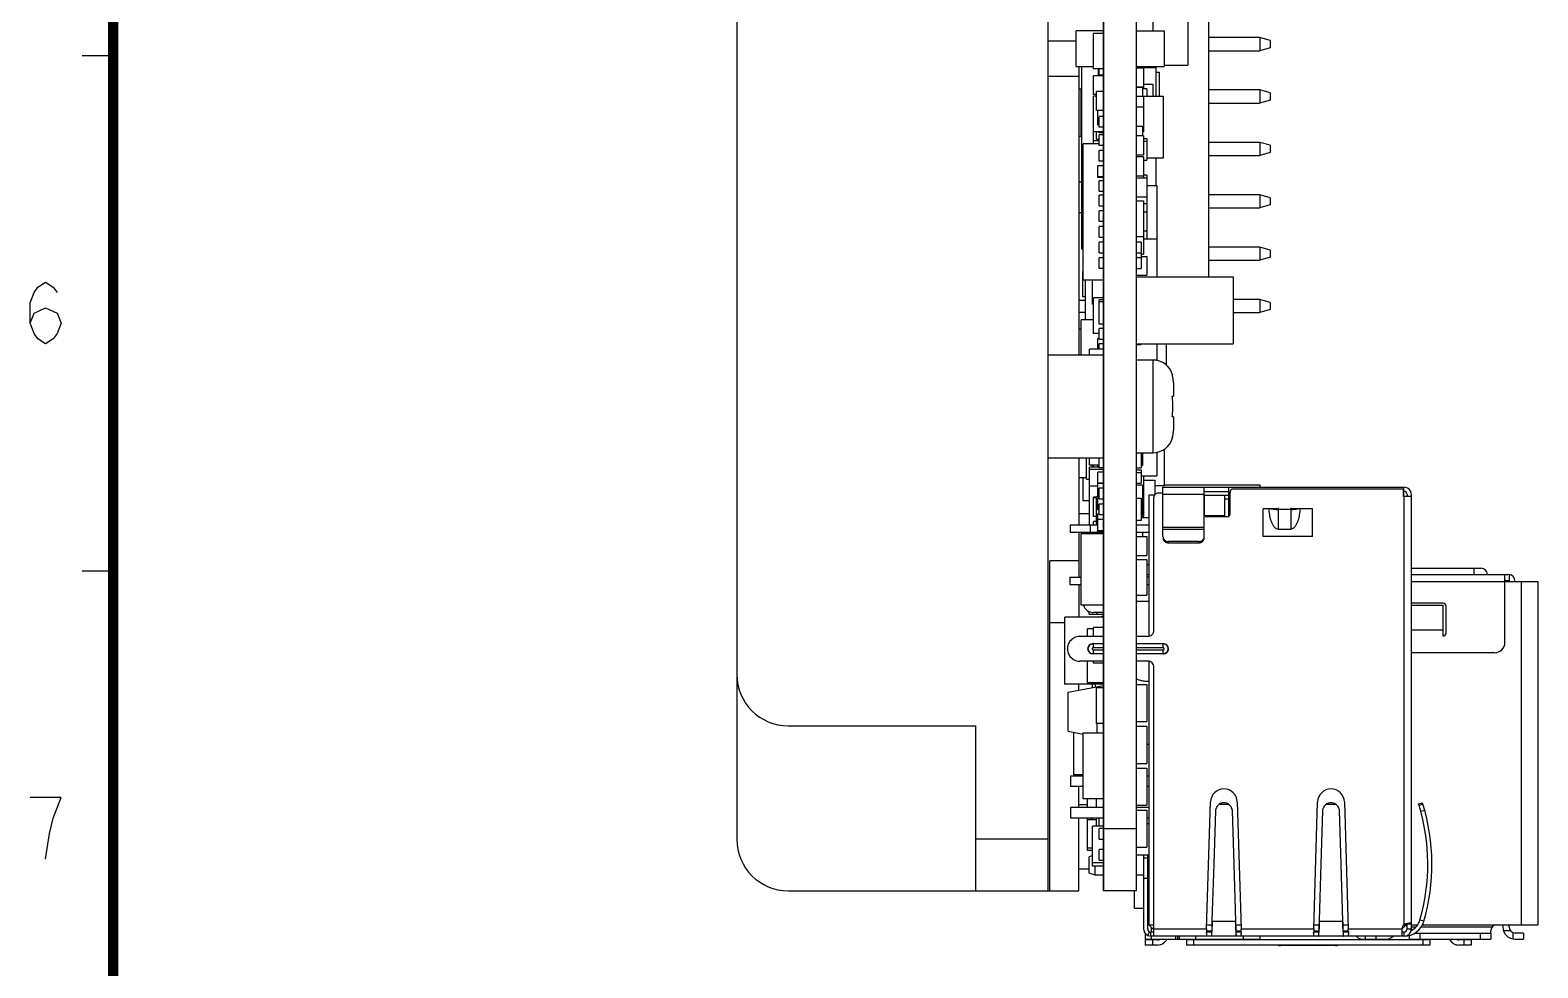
# Model space of a CAD drawing. Header units: millimetres. Extents: x 15 to 418, y 12 to 300.
# Drawn here: x 18 to 91.2, y 123.7 to 169.2 of the extents above; entities that cross this region are included whole.
import ezdxf

# ---------------------------------------------------------------- set-up
doc = ezdxf.new("R2010")
doc.units = ezdxf.units.MM
doc.header["$LTSCALE"] = 23.1
doc.layers.get('0').update_dxf_attribs({"linetype": 'CONTINUOUS'})

msp = doc.modelspace()

# ---------------------------------------------------------------- linework, layer by layer
at = {"color": 7, "linetype": 'Continuous'}
for p, q in [((70.082, 127.47), (70.082, 212.47)), ((70.103, 127.47), (70.103, 212.47)), ((52.282, 209.97), (52.282, 129.97)), ((71.682, 127.47), (71.682, 196.22)), ((67.382, 193.97), (67.382, 127.47)), ((75.182, 190.878), (75.182, 157.255)), ((72.482, 170.66), (72.482, 169.193)), ((74.182, 170.413), (74.182, 167.517)), ((68.753, 167.466), (68.753, 169.193)), ((70.082, 169.193), (68.753, 169.193)), ((71.682, 169.193), (73.032, 169.193)), ((73.032, 169.193), (73.032, 167.466)), ((67.382, 168.713), (68.753, 168.713)), ((69.603, 167.339), (69.603, 169.066)), ((70.082, 169.066), (69.603, 169.066)), ((77.682, 168.86), (75.182, 168.86)), ((78.182, 168.716), (77.682, 168.86)), ((77.682, 168.86), (77.682, 168.22)), ((78.182, 168.363), (77.682, 168.22)), ((78.182, 168.716), (78.182, 168.363)), ((20.5, 168), (22, 168)), ((75.182, 168.22), (77.682, 168.22)), ((68.882, 166.97), (67.382, 166.97)), ((68.753, 167.466), (69.603, 167.466)), ((68.882, 167.466), (68.882, 153.47)), ((69.023, 167.466), (69.023, 158.62)), ((70.082, 167.339), (69.603, 167.339)), ((69.603, 166.095), (69.603, 167.009)), ((70.082, 167.009), (69.603, 167.009)), ((69.832, 167.339), (69.832, 167.009)), ((69.873, 167.057), (69.873, 167.339)), ((69.873, 167.057), (70.082, 167.057)), ((71.682, 167.466), (73.032, 167.466)), ((71.682, 167.39), (72.032, 167.39)), ((72.032, 167.466), (72.032, 166.374)), ((72.032, 167.415), (72.632, 167.415)), ((72.632, 167.415), (72.632, 166.02)), ((72.632, 167.191), (72.782, 167.191)), ((72.642, 167.415), (72.642, 167.466)), ((72.782, 167.191), (72.782, 166.02)), ((73.032, 167.517), (74.182, 167.517)), ((68.882, 166.37), (69.023, 166.37)), ((69.003, 164.075), (69.003, 166.37)), ((69.753, 165.333), (69.753, 166.247)), ((70.082, 166.247), (69.753, 166.247)), ((71.682, 166.476), (72.032, 166.476)), ((71.682, 166.451), (71.982, 166.451)), ((71.982, 166.451), (71.982, 166.018)), ((72.182, 166.374), (71.982, 166.374)), ((72.032, 166.596), (72.482, 166.596)), ((72.182, 166.374), (72.182, 166.02)), ((72.482, 166.596), (72.482, 166.02)), ((77.682, 166.32), (75.182, 166.32)), ((78.182, 166.176), (77.682, 166.32)), ((77.682, 166.32), (77.682, 165.68)), ((78.182, 166.176), (78.182, 165.823)), ((69.753, 166.095), (69.603, 166.095)), ((69.603, 163.704), (69.603, 166.018)), ((69.753, 166.018), (69.603, 166.018)), ((71.682, 166.018), (72.032, 166.018)), ((72.032, 165.485), (71.682, 165.485)), ((72.032, 166.02), (72.982, 166.02)), ((72.032, 166.018), (72.032, 164.291)), ((72.982, 166.02), (72.982, 163.02)), ((75.182, 165.68), (77.682, 165.68)), ((78.182, 165.823), (77.682, 165.68)), ((70.082, 165.333), (69.753, 165.333)), ((69.803, 164.62), (69.803, 165.333)), ((70.082, 165.03), (69.873, 165.03)), ((69.873, 164.517), (69.873, 165.03)), ((68.882, 164.075), (69.023, 164.075)), ((70.082, 164.291), (69.603, 164.291)), ((69.753, 163.936), (69.753, 164.291)), ((69.873, 164.62), (69.803, 164.62)), ((70.082, 164.517), (69.873, 164.517)), ((69.873, 164.238), (69.873, 164.291)), ((70.082, 164.238), (69.873, 164.238)), ((70.082, 164.141), (69.873, 164.141)), ((69.873, 163.628), (69.873, 164.141)), ((71.682, 164.571), (72.032, 164.571)), ((72.032, 164.088), (71.682, 164.088)), ((71.982, 164.571), (71.982, 164.088)), ((72.032, 164.291), (71.982, 164.291)), ((72.032, 164.088), (72.032, 163.174)), ((69.873, 163.704), (69.103, 163.704)), ((69.103, 157.09), (69.103, 163.704)), ((69.873, 163.859), (69.603, 163.859)), ((69.753, 163.936), (69.873, 163.936)), ((69.803, 163.859), (69.803, 163.936)), ((70.082, 163.628), (69.873, 163.628)), ((70.082, 163.379), (69.873, 163.379)), ((69.873, 162.866), (69.873, 163.379)), ((72.032, 163.961), (72.182, 163.961)), ((72.032, 163.834), (72.182, 163.834)), ((72.182, 163.961), (72.182, 162.92)), ((77.682, 163.78), (75.182, 163.78)), ((78.182, 163.636), (77.682, 163.78)), ((77.682, 163.78), (77.682, 163.14)), ((78.182, 163.283), (77.682, 163.14)), ((78.182, 163.636), (78.182, 163.283)), ((70.082, 162.641), (69.803, 162.641)), ((69.803, 162.081), (69.803, 162.641)), ((70.082, 162.866), (69.873, 162.866)), ((71.682, 163.174), (72.032, 163.174)), ((72.032, 163.072), (71.682, 163.072)), ((72.032, 163.072), (72.032, 162.056)), ((72.032, 162.92), (72.182, 162.92)), ((72.982, 163.02), (72.182, 163.02)), ((72.642, 161.694), (72.642, 163.02)), ((75.182, 163.14), (77.682, 163.14)), ((68.882, 161.87), (69.023, 161.87)), ((70.082, 162.104), (69.803, 162.104)), ((70.082, 162.081), (69.803, 162.081)), ((70.082, 161.919), (69.873, 161.919)), ((69.873, 161.406), (69.873, 161.919)), ((71.682, 162.158), (72.032, 162.158)), ((71.682, 162.056), (72.182, 162.056)), ((72.182, 162.183), (72.032, 162.183)), ((72.182, 162.183), (72.182, 159.094)), ((69.873, 161.406), (70.082, 161.406)), ((70.082, 161.22), (69.873, 161.22)), ((69.873, 160.707), (69.873, 161.22)), ((71.682, 161.142), (72.182, 161.142)), ((72.182, 161.694), (72.682, 161.694)), ((72.682, 161.694), (72.682, 157.255)), ((77.682, 161.24), (75.182, 161.24)), ((78.182, 161.096), (77.682, 161.24)), ((77.682, 161.24), (77.682, 160.6)), ((78.182, 161.096), (78.182, 160.743)), ((68.882, 160.37), (69.023, 160.37)), ((69.873, 160.707), (70.082, 160.707)), ((70.082, 160.458), (69.873, 160.458)), ((69.873, 159.945), (69.873, 160.458)), ((71.682, 160.938), (72.032, 160.938)), ((72.032, 160.938), (72.032, 158.348)), ((72.032, 160.811), (72.182, 160.811)), ((72.032, 160.405), (72.182, 160.405)), ((75.182, 160.6), (77.682, 160.6)), ((78.182, 160.743), (77.682, 160.6)), ((70.082, 159.945), (69.873, 159.945)), ((70.082, 159.696), (69.873, 159.696)), ((69.873, 159.183), (69.873, 159.696)), ((69.873, 159.183), (70.082, 159.183)), ((70.082, 158.934), (69.873, 158.934)), ((69.873, 158.421), (69.873, 158.934)), ((71.682, 159.211), (72.032, 159.211)), ((71.912, 158.934), (71.682, 158.934)), ((71.912, 158.934), (71.912, 157.659)), ((72.032, 159.491), (72.182, 159.491)), ((72.032, 159.094), (72.682, 159.094)), ((69.023, 158.62), (69.103, 158.62)), ((69.873, 158.421), (70.082, 158.421)), ((70.082, 158.172), (69.873, 158.172)), ((69.873, 157.659), (69.873, 158.172)), ((71.682, 158.421), (71.912, 158.421)), ((71.912, 158.172), (71.682, 158.172)), ((71.912, 158.348), (72.032, 158.348)), ((71.912, 158.246), (72.182, 158.246)), ((72.182, 158.246), (72.182, 157.332)), ((77.682, 158.7), (75.182, 158.7)), ((78.182, 158.556), (77.682, 158.7)), ((77.682, 158.7), (77.682, 158.06)), ((78.182, 158.203), (77.682, 158.06)), ((78.182, 158.556), (78.182, 158.203)), ((69.103, 157.509), (69.083, 157.509)), ((69.083, 156.29), (69.083, 157.509)), ((70.082, 157.659), (69.873, 157.659)), ((71.682, 157.659), (71.912, 157.659)), ((75.182, 158.06), (77.682, 158.06)), ((70.082, 157.09), (69.103, 157.09)), ((69.204, 155.177), (69.204, 157.09)), ((69.554, 155.935), (69.554, 157.09)), ((71.682, 157.332), (72.182, 157.332)), ((71.682, 157.255), (76.382, 157.255)), ((76.382, 157.255), (76.382, 154.005)), ((68.882, 156.12), (69.204, 156.12)), ((69.204, 156.29), (69.083, 156.29)), ((69.554, 156.189), (69.603, 156.189)), ((69.554, 155.935), (69.603, 155.935)), ((70.082, 156.239), (69.603, 156.239)), ((69.603, 154.512), (69.603, 156.239)), ((70.082, 156.14), (69.873, 156.14)), ((69.873, 154.967), (69.873, 156.14)), ((70.082, 156.039), (69.873, 156.039)), ((77.682, 156.16), (76.382, 156.16)), ((78.182, 156.016), (77.682, 156.16)), ((77.682, 156.16), (77.682, 155.52)), ((78.182, 156.016), (78.182, 155.663)), ((68.882, 155.544), (69.204, 155.544)), ((76.382, 155.52), (77.682, 155.52)), ((78.182, 155.663), (77.682, 155.52)), ((69.003, 154.709), (68.882, 154.709)), ((69.603, 155.177), (69.003, 155.177)), ((69.003, 153.47), (69.003, 155.177)), ((69.873, 154.512), (69.603, 154.512)), ((70.082, 154.967), (69.873, 154.967)), ((70.082, 154.743), (69.873, 154.743)), ((69.873, 154.23), (69.873, 154.743)), ((70.082, 153.744), (69.403, 153.744)), ((69.403, 153.47), (69.403, 153.744)), ((69.873, 154.26), (69.803, 154.26)), ((69.803, 153.744), (69.803, 154.26)), ((69.873, 154.23), (70.082, 154.23)), ((70.082, 154.007), (69.873, 154.007)), ((69.873, 153.744), (69.873, 154.007)), ((71.682, 154.005), (76.382, 154.005)), ((71.682, 153.976), (71.912, 153.976)), ((71.912, 154.005), (71.912, 153.976)), ((72.682, 154.005), (72.682, 153.199)), ((73.132, 154.005), (73.132, 152.975)), ((67.382, 153.47), (70.082, 153.47)), ((72.482, 153.22), (71.682, 153.22)), ((72.482, 153.22), (72.482, 148.72)), ((73.425, 152.47), (73.45, 152.47)), ((73.482, 152.115), (73.482, 151.47)), ((73.425, 151.47), (73.482, 151.47)), ((73.482, 150.47), (73.425, 150.47)), ((73.482, 150.47), (73.482, 149.824)), ((73.45, 149.47), (73.425, 149.47)), ((71.682, 148.72), (72.482, 148.72)), ((71.912, 148.72), (71.912, 147.982)), ((71.982, 148.72), (71.982, 148.109)), ((72.682, 148.741), (72.682, 147.594)), ((73.032, 148.887), (73.032, 147.121)), ((67.382, 148.47), (70.082, 148.47)), ((68.882, 148.47), (68.882, 145.22)), ((69.254, 147.442), (69.254, 148.47)), ((69.403, 148.118), (69.403, 148.47)), ((69.873, 148.118), (69.403, 148.118)), ((69.873, 148.029), (69.403, 148.029)), ((69.403, 145.22), (69.403, 148.029)), ((70.082, 147.902), (69.403, 147.902)), ((69.554, 148.029), (69.554, 148.118)), ((69.603, 148.029), (69.603, 148.118)), ((69.803, 148.029), (69.803, 148.118)), ((69.873, 147.982), (69.873, 148.47)), ((70.082, 147.982), (69.873, 147.982)), ((71.682, 147.982), (71.912, 147.982)), ((71.682, 147.885), (71.912, 147.885)), ((71.912, 148.11), (71.982, 148.11)), ((71.912, 148.109), (71.982, 148.109)), ((71.912, 147.885), (71.912, 147.245)), ((69.254, 147.502), (68.882, 147.502)), ((69.103, 146.391), (69.103, 147.502)), ((69.254, 147.442), (69.403, 147.442)), ((70.082, 147.782), (69.803, 147.782)), ((69.803, 146.587), (69.803, 147.782)), ((70.082, 147.245), (69.803, 147.245)), ((70.082, 147.222), (69.803, 147.222)), ((71.682, 147.758), (71.912, 147.758)), ((71.682, 147.245), (71.912, 147.245)), ((71.982, 147.148), (71.682, 147.148)), ((71.912, 147.594), (72.682, 147.594)), ((71.982, 147.148), (71.982, 145.696)), ((72.032, 147.594), (72.032, 145.622)), ((72.032, 147.386), (72.582, 147.386)), ((72.582, 147.386), (72.582, 146.692)), ((73.032, 147.17), (77.682, 147.17)), ((77.682, 147.17), (77.682, 147.048)), ((69.803, 147.102), (69.403, 147.102)), ((69.753, 146.562), (69.603, 146.562)), ((69.603, 145.622), (69.603, 146.562)), ((69.753, 146.537), (69.603, 146.537)), ((69.873, 146.587), (69.753, 146.587)), ((69.753, 145.213), (69.753, 146.587)), ((69.873, 146.841), (69.803, 146.841)), ((69.873, 146.737), (69.803, 146.737)), ((69.873, 146.714), (69.803, 146.714)), ((69.873, 146.512), (69.803, 146.512)), ((69.803, 145.952), (69.803, 146.512)), ((70.082, 146.996), (69.873, 146.996)), ((69.873, 146.483), (69.873, 146.996)), ((69.873, 146.483), (70.082, 146.483)), ((71.682, 146.514), (71.912, 146.514)), ((71.912, 146.514), (71.912, 145.442)), ((72.032, 146.892), (71.982, 146.892)), ((73.032, 147.121), (72.582, 147.121)), ((68.882, 145.775), (69.403, 145.775)), ((69.403, 146.391), (69.103, 146.391)), ((69.873, 145.975), (69.803, 145.975)), ((69.873, 145.952), (69.803, 145.952)), ((69.873, 145.75), (69.803, 145.75)), ((69.803, 144.936), (69.803, 145.75)), ((70.082, 146.234), (69.873, 146.234)), ((69.873, 145.721), (69.873, 146.234)), ((69.873, 145.721), (70.082, 145.721)), ((71.912, 146.078), (71.982, 146.078)), ((71.912, 146.077), (71.982, 146.077)), ((71.912, 145.697), (71.982, 145.697)), ((71.912, 145.696), (71.982, 145.696)), ((68.461, 145.22), (69.803, 145.22)), ((68.461, 145.22), (68.461, 144.87)), ((69.461, 144.87), (69.461, 145.22)), ((69.753, 145.622), (69.603, 145.622)), ((69.753, 145.38), (69.603, 145.38)), ((69.603, 145.22), (69.603, 145.38)), ((69.803, 145.496), (70.082, 145.496)), ((71.912, 145.442), (71.682, 145.442)), ((71.682, 145.22), (72.282, 145.22)), ((71.912, 145.622), (72.032, 145.622)), ((71.912, 145.586), (72.282, 145.586)), ((68.461, 144.87), (70.082, 144.87)), ((68.882, 144.87), (68.882, 142.68)), ((70.082, 144.786), (69.003, 144.786)), ((69.003, 141.327), (69.003, 144.786)), ((69.023, 144.786), (69.023, 144.87)), ((69.603, 144.786), (69.603, 144.87)), ((70.082, 144.86), (69.753, 144.86)), ((70.082, 144.936), (69.803, 144.936)), ((71.682, 144.87), (72.282, 144.87)), ((71.682, 144.657), (72.182, 144.657)), ((71.982, 144.87), (71.982, 144.657)), ((72.182, 144.657), (72.182, 143.743)), ((71.682, 143.743), (72.182, 143.743)), ((71.682, 143.539), (72.182, 143.539)), ((72.182, 143.539), (72.182, 141.812)), ((20.5, 143), (22, 143)), ((68.882, 143.47), (67.482, 143.47)), ((67.482, 127.47), (67.482, 143.47)), ((72.182, 143.3), (72.282, 143.3)), ((68.459, 142.68), (69.003, 142.68)), ((68.459, 142.68), (68.459, 142.33)), ((68.459, 142.33), (69.003, 142.33)), ((68.882, 142.33), (68.882, 140.745)), ((72.282, 142.68), (72.182, 142.68)), ((72.182, 142.33), (72.282, 142.33)), ((70.082, 141.327), (69.003, 141.327)), ((71.682, 141.812), (72.182, 141.812)), ((70.082, 140.745), (68.204, 140.745)), ((68.204, 137.495), (68.204, 140.745)), ((69.864, 140.752), (69.922, 140.757)), ((69.922, 140.757), (69.93, 140.758)), ((69.966, 140.764), (69.976, 140.766)), ((69.976, 140.766), (69.966, 140.764)), ((70.082, 140.772), (70.075, 140.771)), ((70.076, 140.771), (70.082, 140.772)), ((68.204, 140.47), (67.482, 140.47)), ((69.603, 140.18), (69.303, 140.18)), ((69.303, 139.81), (69.303, 140.18)), ((70.082, 140.237), (69.603, 140.237)), ((69.603, 139.81), (69.603, 140.237)), ((69.303, 137.551), (69.303, 138.61)), ((69.603, 138.51), (69.603, 138.61)), ((70.082, 138.51), (69.603, 138.51)), ((70.082, 137.495), (68.204, 137.495)), ((68.882, 137.207), (68.882, 137.495)), ((70.082, 137.551), (69.303, 137.551)), ((69.554, 137.333), (69.554, 137.495)), ((69.703, 137.361), (69.703, 137.495)), ((70.082, 137.316), (69.753, 137.316)), ((69.753, 135.589), (69.753, 137.316)), ((71.682, 137.48), (72.182, 137.48)), ((72.182, 137.48), (72.182, 135.68)), ((54.782, 135.47), (63.882, 135.47)), ((63.882, 127.47), (63.882, 135.47)), ((70.082, 135.589), (69.753, 135.589)), ((71.682, 135.68), (72.182, 135.68)), ((71.682, 135.448), (72.182, 135.448)), ((72.182, 135.448), (72.182, 133.648)), ((68.653, 133.098), (68.653, 135.155)), ((69.103, 135.132), (70.082, 135.132)), ((69.103, 131.932), (69.103, 135.132)), ((71.682, 133.648), (72.182, 133.648)), ((71.682, 133.416), (72.182, 133.416)), ((72.182, 133.416), (72.182, 131.616)), ((69.103, 133.03), (68.482, 133.03)), ((68.482, 133.03), (68.482, 132.53)), ((69.103, 132.53), (68.482, 132.53)), ((69.103, 133.098), (68.653, 133.098)), ((68.882, 133.03), (68.882, 133.098)), ((68.882, 131.51), (68.882, 132.53)), ((72.282, 133.03), (72.182, 133.03)), ((72.282, 132.53), (72.182, 132.53)), ((70.082, 131.932), (69.103, 131.932)), ((69.303, 131.51), (69.303, 131.932)), ((69.753, 131.51), (69.753, 131.932)), ((70.082, 131.51), (68.482, 131.51)), ((68.482, 131.51), (68.482, 131.01)), ((68.882, 131.653), (69.303, 131.653)), ((71.682, 131.616), (72.182, 131.616)), ((72.282, 131.51), (71.682, 131.51)), ((71.682, 131.384), (72.182, 131.384)), ((72.182, 131.384), (72.182, 129.584)), ((68.482, 131.01), (70.082, 131.01)), ((68.882, 127.47), (68.882, 131.01)), ((69.303, 129.423), (69.303, 131.01)), ((69.303, 130.93), (69.753, 130.93)), ((69.554, 130.93), (69.554, 131.01)), ((70.082, 130.604), (69.554, 130.604)), ((69.554, 128.668), (69.554, 130.604)), ((69.753, 130.604), (69.753, 131.01)), ((70.082, 130.994), (69.873, 130.994)), ((69.873, 130.604), (69.873, 130.994)), ((70.082, 130.486), (69.873, 130.486)), ((69.873, 129.973), (69.873, 130.486)), ((71.682, 130.47), (70.082, 130.47)), ((72.182, 131.01), (72.282, 131.01)), ((67.382, 129.97), (63.882, 129.97)), ((69.873, 129.973), (70.082, 129.973)), ((71.682, 129.584), (72.182, 129.584)), ((69.554, 129.53), (69.303, 129.53)), ((69.554, 129.423), (69.303, 129.423)), ((69.554, 128.84), (70.082, 128.84)), ((70.082, 129.47), (69.873, 129.47)), ((69.873, 128.957), (69.873, 129.47)), ((69.873, 128.957), (70.082, 128.957)), ((69.382, 128.526), (68.882, 128.526)), ((70.082, 128.668), (69.554, 128.668)), ((54.782, 127.47), (68.882, 127.47)), ((71.682, 127.47), (70.082, 127.47)), ((85.032, 125.842), (84.832, 125.842)), ((72.712, 125.089), (72.112, 125.089)), ((72.112, 125.089), (72.112, 124.839)), ((72.712, 124.839), (72.112, 124.839)), ((72.462, 125.089), (72.462, 124.839)), ((74.112, 125.12), (74.112, 124.839)), ((85.932, 125.089), (74.112, 125.089)), ((85.932, 124.839), (74.112, 124.839)), ((74.462, 125.089), (74.462, 124.839)), ((81.352, 124.819), (78.672, 124.819)), ((85.582, 125.089), (85.582, 124.839)), ((85.932, 125.12), (85.932, 124.839)), ((87.932, 125.089), (87.332, 125.089)), ((87.932, 124.839), (87.332, 124.839)), ((87.582, 125.089), (87.582, 124.839)), ((87.932, 125.089), (87.932, 124.839))]:
    msp.add_line(p, q, dxfattribs=at)
at = {"color": 6, "linetype": 'Continuous'}
for p, q in [((72.568, 146.67), (72.282, 146.67)), ((72.282, 146.67), (72.282, 139.818)), ((72.532, 140.11), (72.532, 146.56)), ((72.973, 146.76), (72.732, 146.76)), ((72.973, 147.048), (84.682, 147.048)), ((72.973, 144.652), (72.973, 147.048)), ((74.973, 146.698), (72.973, 146.698)), ((74.973, 144.652), (74.973, 147.048)), ((74.973, 146.848), (76.173, 146.848)), ((74.982, 146.67), (76.173, 146.67)), ((74.982, 145.67), (74.982, 146.67)), ((75.982, 145.61), (75.982, 146.67)), ((76.173, 146.47), (75.982, 146.47)), ((76.173, 145.643), (76.173, 147.048)), ((76.232, 146.698), (76.173, 146.698)), ((76.232, 145.76), (76.232, 146.81)), ((84.659, 146.96), (76.382, 146.96)), ((84.659, 146.6), (84.659, 146.96)), ((84.673, 146.698), (84.659, 146.698)), ((85.032, 146.6), (84.659, 146.6)), ((84.673, 146.6), (84.673, 147.048)), ((84.673, 146.848), (84.682, 146.848)), ((84.682, 125.842), (84.682, 146.6)), ((84.832, 146.698), (84.832, 146.6)), ((85.032, 125.62), (85.032, 146.698)), ((78.563, 146), (77.832, 146)), ((77.832, 144.66), (77.832, 146)), ((78.563, 146.048), (78.563, 145.01)), ((79.183, 145.974), (78.563, 145.974)), ((79.183, 146.048), (79.183, 145.01)), ((80.232, 146), (79.183, 146)), ((80.232, 144.66), (80.232, 146)), ((74.973, 145.094), (72.973, 145.094)), ((72.973, 145.012), (74.973, 145.012)), ((74.982, 145.67), (75.982, 145.67)), ((76.082, 145.61), (75.112, 145.61)), ((78.563, 145.01), (79.183, 145.01)), ((74.723, 144.412), (73.223, 144.412)), ((73.223, 144.412), (73.223, 144.357)), ((73.223, 144.357), (74.723, 144.357)), ((74.723, 144.357), (74.723, 144.412)), ((80.232, 144.66), (77.832, 144.66)), ((72.182, 142.82), (72.282, 142.82)), ((85.032, 143.12), (88.424, 143.12)), ((85.032, 142.82), (89.724, 142.82)), ((88.074, 142.82), (88.074, 143.12)), ((89.574, 139.52), (89.574, 142.82)), ((89.774, 142.816), (89.774, 142.47)), ((85.032, 142.47), (91.174, 142.47)), ((89.574, 142.52), (89.724, 142.52)), ((90.374, 125.82), (90.374, 142.47)), ((91.174, 142.47), (91.174, 125.82)), ((71.682, 141.52), (72.282, 141.52)), ((86.574, 141.42), (85.032, 141.42)), ((85.032, 141.32), (86.574, 141.32)), ((86.574, 139.82), (86.574, 141.32)), ((69.394, 140.895), (69.394, 141.016)), ((69.394, 140.895), (70.082, 140.895)), ((70.082, 140.97), (69.594, 140.97)), ((69.767, 140.97), (69.767, 140.895)), ((86.724, 139.97), (86.724, 141.27)), ((86.574, 140.12), (85.032, 140.12)), ((70.082, 139.81), (68.932, 139.81)), ((69.582, 139.46), (70.082, 139.46)), ((69.582, 139.46), (69.582, 139.26)), ((70.082, 139.26), (69.582, 139.26)), ((69.582, 139.16), (70.082, 139.16)), ((69.582, 139.16), (69.582, 138.96)), ((72.232, 139.81), (71.682, 139.81)), ((71.682, 139.46), (72.982, 139.46)), ((72.982, 139.26), (71.682, 139.26)), ((71.682, 139.16), (72.982, 139.16)), ((72.982, 139.26), (72.982, 139.46)), ((72.982, 138.96), (72.982, 139.16)), ((70.082, 138.61), (68.932, 138.61)), ((70.082, 138.96), (69.582, 138.96)), ((72.982, 138.96), (71.682, 138.96)), ((72.232, 138.61), (71.682, 138.61)), ((72.282, 138.6), (72.282, 125.82)), ((89.074, 139.02), (85.032, 139.02)), ((72.532, 125.27), (72.532, 138.31)), ((68.362, 137.11), (70.082, 137.432)), ((68.362, 135.21), (68.362, 137.11)), ((69.762, 137.372), (69.762, 137.316)), ((69.762, 135.589), (69.762, 135.132)), ((68.362, 135.21), (69.092, 135.073)), ((72.182, 134.585), (72.282, 134.585)), ((75.094, 125.62), (75.282, 131.779)), ((76.582, 131.779), (76.77, 125.62)), ((80.294, 125.62), (80.482, 131.779)), ((81.782, 131.779), (81.97, 125.62)), ((75.452, 128.754), (75.532, 131.364)), ((75.702, 131.67), (76.162, 131.67)), ((76.33, 131.376), (76.33, 131.373)), ((76.33, 131.373), (76.332, 131.364)), ((76.332, 131.364), (76.412, 128.754)), ((80.652, 128.754), (80.732, 131.364)), ((80.902, 131.67), (81.362, 131.67)), ((81.532, 131.364), (81.612, 128.754)), ((85.406, 131.611), (85.384, 131.682)), ((85.385, 131.681), (85.576, 131.74)), ((85.597, 131.67), (85.406, 131.611)), ((85.686, 131.364), (85.493, 131.312)), ((85.597, 131.67), (85.576, 131.74)), ((69.482, 130.93), (69.482, 131.01)), ((72.282, 130.72), (72.182, 130.72)), ((69.554, 129.177), (69.382, 129.12)), ((69.382, 128.32), (69.382, 129.12)), ((71.682, 129.22), (72.282, 129.22)), ((72.032, 129.217), (72.032, 125.62)), ((72.032, 129.067), (72.232, 129.067)), ((72.232, 125.62), (72.232, 129.217)), ((69.682, 128.22), (69.382, 128.32)), ((69.682, 128.22), (69.682, 128.668)), ((70.082, 128.22), (69.682, 128.22)), ((72.032, 128.22), (71.682, 128.22)), ((72.282, 128.22), (72.232, 128.22)), ((75.369, 126.049), (75.452, 128.754)), ((76.412, 128.754), (76.496, 125.994)), ((80.569, 126.049), (80.652, 128.754)), ((81.612, 128.754), (81.696, 125.994)), ((71.594, 126.62), (71.594, 127.47)), ((72.232, 128.067), (72.032, 128.067)), ((71.594, 126.62), (72.032, 126.62)), ((72.232, 126.62), (72.282, 126.62)), ((75.367, 125.994), (75.369, 126.049)), ((75.367, 125.994), (76.496, 125.994)), ((80.567, 125.994), (80.569, 126.049)), ((80.567, 125.994), (81.696, 125.994)), ((85.643, 125.994), (85.451, 126.049)), ((72.132, 125.12), (72.132, 125.379)), ((72.245, 125.297), (72.323, 125.482)), ((72.282, 125.82), (72.532, 125.82)), ((72.532, 125.57), (72.282, 125.82)), ((72.532, 125.47), (72.382, 125.47)), ((72.382, 125.27), (72.382, 125.47)), ((84.682, 125.27), (72.382, 125.27)), ((72.396, 125.705), (72.396, 125.47)), ((72.396, 125.27), (72.396, 125.12)), ((72.532, 125.62), (75.094, 125.62)), ((73.599, 125.12), (73.599, 125.27)), ((73.685, 125.27), (73.685, 125.12)), ((73.783, 125.12), (73.783, 125.27)), ((74.548, 125.27), (74.548, 125.12)), ((75.091, 125.514), (75.09, 125.468)), ((75.332, 125.47), (75.09, 125.47)), ((75.094, 125.62), (75.091, 125.514)), ((75.091, 125.52), (75.341, 125.52)), ((75.1, 125.82), (75.358, 125.82)), ((75.332, 125.47), (75.332, 125.27)), ((75.349, 125.468), (75.35, 125.471)), ((76.505, 125.82), (76.764, 125.82)), ((76.522, 125.52), (76.772, 125.52)), ((76.531, 125.47), (76.532, 125.47)), ((76.773, 125.47), (76.532, 125.47)), ((76.532, 125.27), (76.532, 125.47)), ((76.77, 125.62), (80.294, 125.62)), ((76.77, 125.618), (76.77, 125.62)), ((76.773, 125.501), (76.772, 125.545)), ((76.882, 125.12), (76.882, 125.27)), ((77.682, 125.27), (77.682, 125.12)), ((80.291, 125.517), (80.29, 125.468)), ((80.532, 125.47), (80.29, 125.47)), ((80.294, 125.62), (80.291, 125.517)), ((80.291, 125.52), (80.541, 125.52)), ((80.3, 125.82), (80.558, 125.82)), ((80.532, 125.47), (80.532, 125.27)), ((80.549, 125.468), (80.55, 125.471)), ((81.705, 125.82), (81.964, 125.82)), ((81.714, 125.471), (81.714, 125.468)), ((81.722, 125.52), (81.972, 125.52)), ((81.973, 125.47), (81.732, 125.47)), ((81.732, 125.27), (81.732, 125.47)), ((81.97, 125.62), (84.582, 125.62)), ((81.97, 125.614), (81.97, 125.617)), ((81.97, 125.614), (81.97, 125.614)), ((81.97, 125.602), (81.97, 125.607)), ((81.971, 125.549), (81.97, 125.602)), ((81.972, 125.54), (81.971, 125.549)), ((81.973, 125.495), (81.972, 125.54)), ((82.804, 125.12), (82.804, 125.27)), ((83.304, 125.27), (83.304, 125.12)), ((84.782, 125.82), (84.582, 125.62)), ((84.582, 125.27), (84.582, 125.62)), ((84.682, 125.47), (84.582, 125.47)), ((84.663, 125.82), (84.832, 125.82)), ((84.682, 125.27), (84.682, 125.47)), ((84.832, 125.62), (84.832, 125.842)), ((84.832, 125.62), (85.032, 125.62)), ((84.939, 125.128), (84.939, 125.308)), ((85.032, 125.82), (85.337, 125.82)), ((85.032, 125.72), (85.258, 125.72)), ((85.197, 125.42), (88.879, 125.42)), ((85.439, 125.42), (85.439, 125.12)), ((85.51, 125.72), (88.965, 125.72)), ((85.572, 125.82), (91.174, 125.82)), ((88.389, 125.12), (88.389, 125.42)), ((88.889, 125.437), (88.889, 125.52)), ((88.889, 125.42), (88.889, 125.128)), ((89.474, 125.82), (89.474, 125.72)), ((89.85, 125.52), (89.508, 125.52)), ((89.774, 125.72), (89.774, 125.82)), ((89.974, 125.128), (89.974, 125.437)), ((90.474, 125.42), (90.074, 125.42)), ((90.474, 125.42), (90.474, 125.12)), ((72.132, 125.12), (77.682, 125.12)), ((82.704, 125.12), (83.754, 125.12)), ((84.949, 125.12), (88.879, 125.12)), ((90.074, 125.12), (90.474, 125.12))]:
    msp.add_line(p, q, dxfattribs=at)
at = {"color": 7, "linetype": 'Continuous', "const_width": 0.5}
msp.add_lwpolyline([(22, 293), (22, 18)], dxfattribs=at)
at = {"color": 7, "linetype": 'Continuous'}
for points in [[(17.973, 155), (18.16, 155.5), (18.723, 155.75), (19.285, 155.5), (19.473, 155), (19.285, 154.5), (19.098, 154.25), (18.723, 154), (18.348, 154.25), (18.16, 154.5), (17.973, 155), (17.973, 156), (18.16, 156.5), (18.348, 156.75), (18.723, 157), (19.098, 156.75), (19.285, 156.5)], [(18.723, 129), (18.91, 130.25), (19.098, 131), (19.285, 131.5), (19.473, 132), (17.973, 132)]]:
    msp.add_lwpolyline(points, dxfattribs=at)
for centre, radius, start, end in [((72.482, 152.22), 1, 14.47751, 90), ((72.482, 149.72), 1, 270, 345.52249), ((72.633, 109.82), 31.056, 95.11558, 95.26), ((66.748, 176.612), 35.995, 275.05846, 275.30341), ((65.736, 187.795), 47.224, 275.09474, 275.2724), ((69.611, 143.219), 2.48, 280.47931, 280.99242), ((69.582, 139.21), 0.25, 90.0074, 269.99271), ((69.599, 139.2), 0.268, 167.6784, 172.54505), ((71.008, 133.574), 6.056, 103.62135, 103.76452), ((72.982, 139.21), 0.25, 270.00717, 89.99271), ((72.965, 139.219), 0.268, 347.67841, 352.54505), ((71.556, 144.846), 6.056, 283.62135, 283.76452), ((54.782, 137.97), 2.5, 180, 270), ((54.782, 129.97), 2.5, 180, 270), ((85.206, 124.16), 1.762, 106.49934, 107.29782), ((85.061, 124.688), 1.213, 103.46004, 103.89445), ((85.053, 124.721), 1.18, 101.11177, 103.46135), ((85.046, 124.758), 1.142, 99.95268, 101.11261), ((85.039, 124.795), 1.104, 99.42664, 99.94997), ((72.712, 125.339), 0.5, 269.99981, 333.88607), ((72.712, 125.338), 0.25, 269.99535, 297.63498), ((72.711, 125.341), 0.502, 270.03254, 284.90068), ((72.711, 125.34), 0.252, 275.49318, 287.70082), ((72.712, 125.339), 0.5, 284.94023, 294.14727), ((72.71, 125.34), 0.502, 300.00127, 313.25285), ((72.713, 125.337), 0.498, 313.27281, 314.9944), ((72.71, 125.34), 0.502, 315.02996, 329.97962), ((72.712, 125.338), 0.499, 330.01095, 333.87572), ((78.672, 125.172), 0.353, 252.17232, 269.92072), ((78.672, 125.168), 0.35, 252.09612, 270.00443), ((81.351, 125.171), 0.353, 270.06604, 287.82283), ((81.352, 125.168), 0.35, 269.99558, 287.88583), ((87.332, 125.339), 0.5, 206.11393, 270.00251), ((87.331, 125.338), 0.499, 206.12232, 209.97419), ((87.334, 125.34), 0.502, 210.00077, 223.34495), ((87.33, 125.337), 0.498, 223.36562, 224.99388), ((87.333, 125.34), 0.502, 225.02937, 239.97923), ((87.332, 125.338), 0.5, 240.01236, 245.29771), ((87.332, 125.339), 0.5, 245.29856, 255.05177), ((87.332, 125.341), 0.503, 255.09724, 269.96067), ((87.332, 125.338), 0.25, 242.36311, 270.00698), ((87.332, 125.34), 0.252, 252.16791, 269.93391)]:
    msp.add_arc(centre, radius, start, end, dxfattribs=at)
at = {"color": 6, "linetype": 'Continuous'}
for centre, radius, start, end in [((72.732, 146.56), 0.2, 89.94644, 180.06558), ((76.382, 146.81), 0.15, 89.94074, 180.06491), ((84.682, 146.699), 0.35, 359.96991, 90.03009), ((84.682, 146.699), 0.15, 359.94074, 90.05926), ((75.112, 145.76), 0.15, 202.12529, 208.65131), ((76.082, 145.76), 0.15, 269.94634, 0.06494), ((75.112, 145.76), 0.15, 217.27717, 270.05362), ((88.424, 142.82), 0.3, 0, 90), ((89.724, 142.47), 0.35, 0, 90), ((89.724, 142.47), 0.05, 0, 90), ((69.594, 141.47), 0.5, 196.61435, 270), ((86.574, 141.27), 0.15, 0, 90), ((72.232, 140.11), 0.3, 269.95901, 0.04326), ((86.574, 139.97), 0.15, 270, 360), ((68.932, 139.21), 0.6, 89.99028, 270.00974), ((89.074, 139.52), 0.5, 270, 360), ((72.232, 138.31), 0.3, 359.96071, 90.04099), ((75.932, 131.76), 0.65, 1.74453, 178.25547), ((81.132, 131.76), 0.65, 1.74453, 178.25547), ((76.032, 128.754), 9.8, 343.97741, 16.95006), ((76.032, 128.754), 10, 343.9776, 16.95005), ((84.682, 126.27), 1, 269.99869, 344.01117), ((84.682, 126.27), 0.8, 295.2618, 344.01759), ((72.382, 125.62), 0.35, 180.02395, 270.01112), ((72.382, 125.62), 0.15, 179.94804, 270.02365), ((54.153, 125.974), 20.944, 358.47809, 358.61575), ((89.107, 126.046), 12.606, 182.28283, 182.68507), ((83.444, 125.783), 6.937, 182.70791, 183.19153), ((103.234, 126.11), 26.469, 181.31727, 181.44037), ((91.308, 125.808), 14.539, 181.43158, 181.61716), ((59.781, 125.963), 20.515, 358.47619, 358.61685), ((100.129, 125.907), 18.161, 181.29908, 181.60736), ((89.058, 125.593), 7.086, 181.58379, 182.01102), ((82.704, 125.62), 0.5, 224.54337, 270), ((83.754, 125.72), 0.6, 270, 311.29425), ((84.878, 125.62), 0.296, 131.4724, 180.02854), ((84.682, 125.62), 0.35, 269.98981, 0.0102), ((84.682, 125.62), 0.15, 269.97737, 0.02264), ((84.639, 125.52), 0.3, 49.58648, 66.93098), ((89.189, 125.52), 0.3, 90, 180), ((90.074, 125.72), 0.6, 180, 270), ((90.074, 125.72), 0.3, 180, 270)]:
    msp.add_arc(centre, radius, start, end, dxfattribs=at)
at = {"color": 7, "linetype": 'Continuous'}
for points, knots in [([(73.482, 152.115), (73.482, 152.175), (73.473, 152.295), (73.444, 152.413), (73.425, 152.47)], [0, 0, 0, 0, 0.500026, 1, 1, 1, 1]), ([(73.425, 150.47), (73.435, 150.553), (73.447, 150.719), (73.452, 150.97), (73.447, 151.22), (73.435, 151.387), (73.425, 151.47)], [0, 0, 0, 0, 0.25, 0.500001, 0.75, 1, 1, 1, 1]), ([(73.425, 149.47), (73.444, 149.527), (73.473, 149.644), (73.482, 149.764), (73.482, 149.824)], [0, 0, 0, 0, 0.499973, 1, 1, 1, 1]), ([(69.976, 140.766), (69.985, 140.768), (70.021, 140.774), (70.057, 140.78), (70.083, 140.785)], [0, 0, 0, 0, 0.262399, 1, 1, 1, 1]), ([(70.062, 140.781), (70.055, 140.78), (70.026, 140.774), (69.998, 140.77), (69.976, 140.766)], [0, 0, 0, 0, 0.239904, 1, 1, 1, 1]), ([(69.363, 139.093), (69.352, 139.115), (69.331, 139.16), (69.33, 139.211), (69.333, 139.235)], [0, 0, 0, 0, 0.500148, 1, 1, 1, 1]), ([(69.366, 139.334), (69.372, 139.344), (69.384, 139.364), (69.401, 139.388), (69.417, 139.405), (69.432, 139.415), (69.448, 139.422), (69.459, 139.426), (69.464, 139.427)], [0, 0, 0, 0, 0.249754, 0.499919, 0.625689, 0.749915, 0.875135, 1, 1, 1, 1]), ([(73.089, 139.435), (73.109, 139.428), (73.137, 139.412), (73.166, 139.383), (73.178, 139.366), (73.184, 139.357)], [0, 0, 0, 0, 0.500586, 0.750151, 1, 1, 1, 1]), ([(73.198, 139.086), (73.192, 139.075), (73.18, 139.056), (73.162, 139.032), (73.147, 139.014), (73.132, 139.004), (73.116, 138.998), (73.105, 138.994), (73.099, 138.992)], [0, 0, 0, 0, 0.249754, 0.499919, 0.625689, 0.749915, 0.875135, 1, 1, 1, 1]), ([(73.201, 139.327), (73.212, 139.305), (73.233, 139.259), (73.234, 139.209), (73.23, 139.184)], [0, 0, 0, 0, 0.500148, 1, 1, 1, 1]), ([(69.474, 138.985), (69.455, 138.992), (69.427, 139.007), (69.397, 139.036), (69.385, 139.054), (69.38, 139.062)], [0, 0, 0, 0, 0.500586, 0.750151, 1, 1, 1, 1]), ([(84.769, 125.866), (84.764, 125.865), (84.742, 125.86), (84.721, 125.854), (84.705, 125.849)], [0, 0, 0, 0, 0.24716, 1, 1, 1, 1]), ([(84.832, 125.842), (84.835, 125.85), (84.84, 125.864), (84.846, 125.877), (84.848, 125.883)], [0, 0, 0, 0, 0.591373, 1, 1, 1, 1]), ([(85.032, 125.842), (85.032, 125.848), (85.031, 125.86), (85.018, 125.883), (84.991, 125.893), (84.96, 125.895), (84.917, 125.893), (84.882, 125.889), (84.858, 125.885)], [0, 0, 0, 0, 0.093841, 0.176155, 0.361929, 0.487625, 0.637389, 1, 1, 1, 1])]:
    msp.add_open_spline(points, degree=3, knots=knots, dxfattribs=at)
at = {"color": 6, "linetype": 'Continuous'}
for points, knots in [([(78.563, 145.01), (78.539, 145.01), (78.491, 145.021), (78.43, 145.061), (78.38, 145.112), (78.324, 145.19), (78.269, 145.298), (78.219, 145.433), (78.182, 145.572), (78.144, 145.761), (78.127, 145.904), (78.121, 146)], [0, 0, 0, 0, 0.062222, 0.124623, 0.187123, 0.249656, 0.374644, 0.499703, 0.624785, 0.749878, 1, 1, 1, 1]), ([(78.223, 146), (78.274, 145.99), (78.355, 145.981), (78.469, 145.975), (78.531, 145.974), (78.563, 145.974)], [0, 0, 0, 0, 0.450224, 0.718542, 1, 1, 1, 1]), ([(79.183, 145.974), (79.246, 145.974), (79.359, 145.978), (79.473, 145.99), (79.523, 146)], [0, 0, 0, 0, 0.549939, 1, 1, 1, 1]), ([(79.626, 146), (79.619, 145.904), (79.602, 145.761), (79.565, 145.572), (79.527, 145.433), (79.477, 145.298), (79.423, 145.19), (79.367, 145.112), (79.316, 145.061), (79.255, 145.021), (79.207, 145.01), (79.183, 145.01)], [0, 0, 0, 0, 0.250122, 0.375215, 0.500298, 0.625359, 0.750349, 0.812881, 0.875379, 0.937777, 1, 1, 1, 1]), ([(72.973, 144.652), (72.973, 144.636), (72.976, 144.613), (72.983, 144.586), (72.988, 144.571), (72.993, 144.56), (72.998, 144.549), (73.001, 144.538), (73.005, 144.527), (73.013, 144.517), (73.022, 144.509), (73.033, 144.498), (73.047, 144.483), (73.064, 144.466), (73.08, 144.453), (73.094, 144.445), (73.105, 144.44), (73.116, 144.435), (73.131, 144.428), (73.15, 144.421), (73.182, 144.414), (73.207, 144.412), (73.223, 144.412)], [0, 0, 0, 0, 0.122479, 0.183994, 0.214762, 0.245511, 0.276302, 0.307296, 0.337909, 0.368577, 0.400207, 0.431703, 0.493889, 0.556412, 0.619287, 0.650738, 0.682305, 0.713993, 0.74566, 0.808865, 0.872625, 1, 1, 1, 1]), ([(72.973, 144.597), (72.973, 144.581), (72.976, 144.557), (72.983, 144.531), (72.988, 144.516), (72.993, 144.505), (72.998, 144.494), (73.001, 144.483), (73.005, 144.471), (73.013, 144.462), (73.022, 144.454), (73.033, 144.442), (73.047, 144.428), (73.064, 144.411), (73.08, 144.398), (73.094, 144.39), (73.105, 144.385), (73.116, 144.38), (73.131, 144.373), (73.15, 144.365), (73.182, 144.359), (73.207, 144.357), (73.223, 144.357)], [0, 0, 0, 0, 0.122479, 0.183994, 0.214762, 0.245511, 0.276302, 0.307296, 0.337909, 0.368577, 0.400207, 0.431703, 0.493889, 0.556412, 0.619287, 0.650738, 0.682305, 0.713993, 0.74566, 0.808865, 0.872625, 1, 1, 1, 1]), ([(74.723, 144.412), (74.739, 144.412), (74.764, 144.414), (74.792, 144.421), (74.807, 144.426), (74.819, 144.431), (74.83, 144.435), (74.842, 144.439), (74.854, 144.443), (74.863, 144.45), (74.872, 144.458), (74.884, 144.469), (74.899, 144.483), (74.916, 144.499), (74.93, 144.514), (74.938, 144.528), (74.944, 144.538), (74.949, 144.549), (74.956, 144.563), (74.964, 144.582), (74.97, 144.613), (74.973, 144.636), (74.973, 144.652)], [0, 0, 0, 0, 0.127322, 0.191003, 0.22274, 0.254368, 0.286032, 0.318027, 0.349543, 0.380601, 0.412257, 0.443782, 0.506162, 0.568662, 0.631029, 0.661943, 0.692785, 0.723687, 0.75458, 0.815946, 0.877465, 1, 1, 1, 1]), ([(74.723, 144.357), (74.739, 144.357), (74.764, 144.359), (74.792, 144.366), (74.807, 144.371), (74.819, 144.375), (74.83, 144.38), (74.842, 144.384), (74.854, 144.387), (74.863, 144.395), (74.872, 144.403), (74.884, 144.414), (74.899, 144.427), (74.916, 144.444), (74.93, 144.459), (74.938, 144.473), (74.944, 144.483), (74.949, 144.494), (74.956, 144.508), (74.964, 144.527), (74.97, 144.558), (74.973, 144.581), (74.973, 144.597)], [0, 0, 0, 0, 0.127322, 0.191003, 0.22274, 0.254368, 0.286032, 0.318027, 0.349543, 0.380601, 0.412257, 0.443782, 0.506162, 0.568662, 0.631029, 0.661943, 0.692785, 0.723687, 0.75458, 0.815946, 0.877465, 1, 1, 1, 1]), ([(69.582, 139.26), (69.575, 139.259), (69.563, 139.256), (69.546, 139.245), (69.535, 139.229), (69.529, 139.203), (69.541, 139.177), (69.562, 139.163), (69.575, 139.16), (69.582, 139.16)], [0, 0, 0, 0, 0.126186, 0.250771, 0.377103, 0.502632, 0.74891, 0.874383, 1, 1, 1, 1]), ([(72.982, 139.16), (72.988, 139.161), (73.001, 139.163), (73.018, 139.174), (73.028, 139.191), (73.035, 139.216), (73.023, 139.243), (73.001, 139.257), (72.988, 139.259), (72.982, 139.26)], [0, 0, 0, 0, 0.126186, 0.250771, 0.377103, 0.502632, 0.74891, 0.874383, 1, 1, 1, 1]), ([(72.282, 137.616), (72.208, 137.616), (72.071, 137.628), (71.911, 137.661), (71.805, 137.691), (71.748, 137.71), (71.709, 137.723), (71.69, 137.731), (71.684, 137.733)], [0, 0, 0, 0, 0.360571, 0.67323, 0.798983, 0.898183, 0.966455, 1, 1, 1, 1]), ([(75.532, 131.364), (75.541, 131.422), (75.579, 131.538), (75.657, 131.631), (75.702, 131.67)], [0, 0, 0, 0, 0.49797, 1, 1, 1, 1]), ([(76.162, 131.67), (76.128, 131.692), (76.054, 131.727), (75.932, 131.746), (75.81, 131.727), (75.735, 131.692), (75.702, 131.67)], [0, 0, 0, 0, 0.24929, 0.500322, 0.750938, 1, 1, 1, 1]), ([(76.162, 131.67), (76.167, 131.665), (76.177, 131.656), (76.194, 131.638), (76.213, 131.617), (76.236, 131.596), (76.253, 131.57), (76.263, 131.552), (76.269, 131.543)], [0, 0, 0, 0, 0.125232, 0.250374, 0.438529, 0.626399, 0.812891, 1, 1, 1, 1]), ([(76.269, 131.543), (76.276, 131.53), (76.284, 131.509), (76.295, 131.482), (76.304, 131.461), (76.312, 131.44), (76.319, 131.423), (76.323, 131.409), (76.326, 131.394), (76.329, 131.384), (76.33, 131.376)], [0, 0, 0, 0, 0.249935, 0.375137, 0.500203, 0.625269, 0.750293, 0.812776, 0.87519, 1, 1, 1, 1]), ([(80.732, 131.364), (80.741, 131.422), (80.779, 131.538), (80.857, 131.631), (80.902, 131.67)], [0, 0, 0, 0, 0.49797, 1, 1, 1, 1]), ([(81.362, 131.67), (81.328, 131.692), (81.254, 131.727), (81.132, 131.746), (81.01, 131.727), (80.935, 131.692), (80.902, 131.67)], [0, 0, 0, 0, 0.24929, 0.500322, 0.750938, 1, 1, 1, 1]), ([(81.362, 131.67), (81.385, 131.65), (81.427, 131.607), (81.47, 131.546), (81.495, 131.492), (81.515, 131.436), (81.525, 131.393), (81.532, 131.364)], [0, 0, 0, 0, 0.251825, 0.502178, 0.626749, 0.751, 1, 1, 1, 1]), ([(75.365, 125.993), (75.364, 125.956), (75.361, 125.885), (75.357, 125.784), (75.353, 125.695), (75.349, 125.618), (75.345, 125.564), (75.342, 125.528), (75.34, 125.508), (75.338, 125.492), (75.336, 125.48), (75.335, 125.474), (75.333, 125.47), (75.332, 125.47)], [0, 0, 0, 0, 0.210755, 0.404439, 0.576533, 0.723149, 0.840966, 0.888195, 0.927299, 0.958043, 0.980283, 0.994059, 1, 1, 1, 1]), ([(75.35, 125.471), (75.353, 125.549), (75.359, 125.723), (75.365, 125.897), (75.367, 125.994)], [0, 0, 0, 0, 0.444096, 1, 1, 1, 1]), ([(76.496, 125.994), (76.497, 125.953), (76.502, 125.802), (76.507, 125.652), (76.511, 125.544)], [0, 0, 0, 0, 0.278246, 1, 1, 1, 1]), ([(76.532, 125.47), (76.532, 125.47), (76.531, 125.47), (76.531, 125.471), (76.53, 125.472), (76.529, 125.473), (76.528, 125.476), (76.528, 125.479), (76.527, 125.484), (76.526, 125.49), (76.525, 125.496), (76.523, 125.507), (76.522, 125.522), (76.52, 125.543), (76.518, 125.568), (76.516, 125.596), (76.514, 125.627), (76.512, 125.675), (76.508, 125.742), (76.505, 125.829), (76.502, 125.89), (76.501, 125.922)], [0, 0, 0, 0, 0.002338, 0.003583, 0.005589, 0.008179, 0.014586, 0.022996, 0.033451, 0.045938, 0.060459, 0.077004, 0.1161, 0.163057, 0.217666, 0.279674, 0.348788, 0.424682, 0.595317, 0.788318, 1, 1, 1, 1]), ([(80.565, 125.993), (80.564, 125.956), (80.561, 125.885), (80.557, 125.784), (80.553, 125.695), (80.549, 125.618), (80.545, 125.564), (80.542, 125.528), (80.54, 125.508), (80.538, 125.492), (80.536, 125.48), (80.535, 125.474), (80.533, 125.47), (80.532, 125.47)], [0, 0, 0, 0, 0.210755, 0.404439, 0.576533, 0.723149, 0.840966, 0.888195, 0.927299, 0.958043, 0.980283, 0.994059, 1, 1, 1, 1]), ([(80.55, 125.471), (80.553, 125.549), (80.559, 125.723), (80.565, 125.897), (80.567, 125.994)], [0, 0, 0, 0, 0.444082, 1, 1, 1, 1]), ([(81.696, 125.994), (81.699, 125.897), (81.704, 125.723), (81.71, 125.549), (81.714, 125.471)], [0, 0, 0, 0, 0.555921, 1, 1, 1, 1]), ([(81.732, 125.47), (81.731, 125.47), (81.729, 125.473), (81.727, 125.479), (81.725, 125.491), (81.724, 125.505), (81.722, 125.524), (81.719, 125.557), (81.715, 125.608), (81.711, 125.679), (81.707, 125.763), (81.703, 125.858), (81.701, 125.925), (81.7, 125.96)], [0, 0, 0, 0, 0.005957, 0.019649, 0.041732, 0.072227, 0.11102, 0.157926, 0.275077, 0.421233, 0.593299, 0.787611, 1, 1, 1, 1]), ([(75.089, 125.418), (75.088, 125.398), (75.088, 125.369), (75.086, 125.334), (75.086, 125.313), (75.085, 125.296), (75.084, 125.283), (75.083, 125.275), (75.083, 125.271), (75.082, 125.27)], [0, 0, 0, 0, 0.406247, 0.575235, 0.718266, 0.833588, 0.919563, 0.975172, 1, 1, 1, 1]), ([(75.332, 125.27), (75.332, 125.27), (75.333, 125.271), (75.335, 125.275), (75.337, 125.285), (75.339, 125.301), (75.341, 125.323), (75.343, 125.351), (75.345, 125.385), (75.347, 125.425), (75.349, 125.453), (75.349, 125.468)], [0, 0, 0, 0, 0.006808, 0.020038, 0.069266, 0.149676, 0.26106, 0.40272, 0.573858, 0.773384, 1, 1, 1, 1]), ([(76.518, 125.397), (76.519, 125.379), (76.521, 125.348), (76.524, 125.312), (76.526, 125.291), (76.528, 125.281), (76.529, 125.276), (76.529, 125.273), (76.53, 125.272), (76.531, 125.271), (76.531, 125.27), (76.532, 125.27), (76.532, 125.27)], [0, 0, 0, 0, 0.418604, 0.726485, 0.837468, 0.919381, 0.949354, 0.972305, 0.981339, 0.988204, 0.992819, 1, 1, 1, 1]), ([(76.532, 125.27), (76.532, 125.27), (76.53, 125.27), (76.534, 125.27), (76.532, 125.27), (76.532, 125.27)], [0, 0, 0, 0, 0.158136, 0.678138, 1, 1, 1, 1]), ([(76.772, 125.545), (76.771, 125.557), (76.771, 125.575), (76.77, 125.6), (76.77, 125.612), (76.77, 125.618)], [0, 0, 0, 0, 0.497017, 0.748072, 1, 1, 1, 1]), ([(76.782, 125.27), (76.781, 125.271), (76.781, 125.275), (76.78, 125.281), (76.779, 125.292), (76.778, 125.307), (76.778, 125.325), (76.776, 125.356), (76.776, 125.38), (76.775, 125.398)], [0, 0, 0, 0, 0.025183, 0.080679, 0.166179, 0.280782, 0.423212, 0.59187, 1, 1, 1, 1]), ([(80.289, 125.417), (80.288, 125.397), (80.288, 125.369), (80.286, 125.334), (80.286, 125.313), (80.285, 125.296), (80.284, 125.283), (80.283, 125.275), (80.283, 125.271), (80.282, 125.27)], [0, 0, 0, 0, 0.406256, 0.575222, 0.718267, 0.833623, 0.919612, 0.975191, 1, 1, 1, 1]), ([(80.532, 125.27), (80.532, 125.27), (80.533, 125.271), (80.535, 125.275), (80.537, 125.285), (80.539, 125.301), (80.541, 125.323), (80.543, 125.351), (80.545, 125.385), (80.547, 125.425), (80.549, 125.453), (80.549, 125.468)], [0, 0, 0, 0, 0.006808, 0.020042, 0.069279, 0.149686, 0.261064, 0.402719, 0.573855, 0.773379, 1, 1, 1, 1]), ([(81.714, 125.468), (81.715, 125.453), (81.716, 125.425), (81.718, 125.385), (81.721, 125.351), (81.723, 125.323), (81.725, 125.301), (81.727, 125.285), (81.729, 125.275), (81.73, 125.271), (81.731, 125.27), (81.732, 125.27)], [0, 0, 0, 0, 0.22662, 0.426145, 0.59728, 0.738935, 0.850313, 0.930719, 0.979956, 0.99319, 1, 1, 1, 1]), ([(81.982, 125.27), (81.981, 125.271), (81.981, 125.273), (81.98, 125.277), (81.98, 125.283), (81.979, 125.296), (81.978, 125.316), (81.977, 125.334), (81.977, 125.344)], [0, 0, 0, 0, 0.027262, 0.083199, 0.167893, 0.280916, 0.589046, 1, 1, 1, 1]), ([(88.879, 125.42), (88.88, 125.42), (88.883, 125.42), (88.887, 125.424), (88.889, 125.43), (88.889, 125.434), (88.889, 125.437)], [0, 0, 0, 0, 0.206272, 0.408402, 0.662963, 1, 1, 1, 1]), ([(84.939, 125.128), (84.939, 125.126), (84.941, 125.12), (84.946, 125.12), (84.949, 125.12)], [0, 0, 0, 0, 0.463469, 1, 1, 1, 1]), ([(88.879, 125.12), (88.881, 125.12), (88.887, 125.12), (88.889, 125.126), (88.889, 125.128)], [0, 0, 0, 0, 0.536554, 1, 1, 1, 1])]:
    msp.add_open_spline(points, degree=3, knots=knots, dxfattribs=at)
at = {"color": 7, "linetype": 'Continuous'}
for points in [[(69.337, 139.258), (69.342, 139.279), (69.349, 139.3), (69.358, 139.32)], [(69.358, 139.32), (69.361, 139.325), (69.363, 139.329), (69.366, 139.334)], [(69.38, 139.062), (69.374, 139.072), (69.368, 139.083), (69.363, 139.093)], [(69.464, 139.427), (69.481, 139.433), (69.497, 139.438), (69.514, 139.443)], [(69.514, 139.443), (69.532, 139.447), (69.549, 139.452), (69.567, 139.456)], [(72.982, 139.46), (73.018, 139.453), (73.055, 139.448), (73.089, 139.435)], [(73.184, 139.357), (73.19, 139.347), (73.195, 139.337), (73.201, 139.327)], [(73.205, 139.1), (73.203, 139.095), (73.2, 139.09), (73.198, 139.086)], [(73.226, 139.162), (73.222, 139.141), (73.215, 139.12), (73.205, 139.1)], [(69.582, 138.96), (69.546, 138.966), (69.509, 138.971), (69.474, 138.985)], [(73.05, 138.977), (73.032, 138.972), (73.014, 138.968), (72.997, 138.963)], [(73.099, 138.992), (73.083, 138.987), (73.066, 138.982), (73.05, 138.977)]]:
    msp.add_open_spline(points, degree=3, dxfattribs=at)
at = {"color": 6, "linetype": 'Continuous'}
for points in [[(81.97, 125.617), (81.97, 125.618), (81.97, 125.619), (81.97, 125.62)], [(81.97, 125.607), (81.97, 125.61), (81.97, 125.612), (81.97, 125.614)]]:
    msp.add_open_spline(points, degree=3, dxfattribs=at)

doc.saveas('drawing.dxf')
